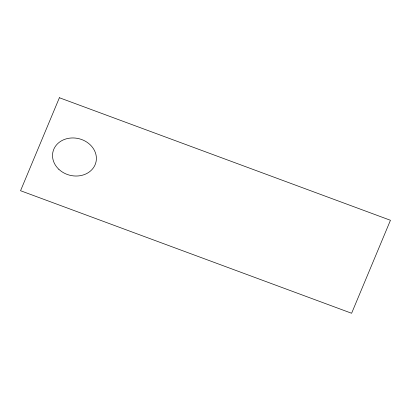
<?xml version="1.0" encoding="UTF-8"?>
<svg xmlns="http://www.w3.org/2000/svg" width="411" height="411" viewBox="0 0 411 411"><rect width="100%" height="100%" fill="white"/><g stroke="black" fill="none" stroke-linecap="round" stroke-linejoin="round"><path stroke-width="0.62" d="M59.389 97.736L20.55 190.719L351.611 313.264L390.45 220.281L59.389 97.736M58.865 169.327A22.112 18.834 14 0 0 95.614 163.388A22.112 18.834 14 0 0 68.889 138.26A22.112 18.834 14 0 0 58.865 169.327"/></g></svg>
